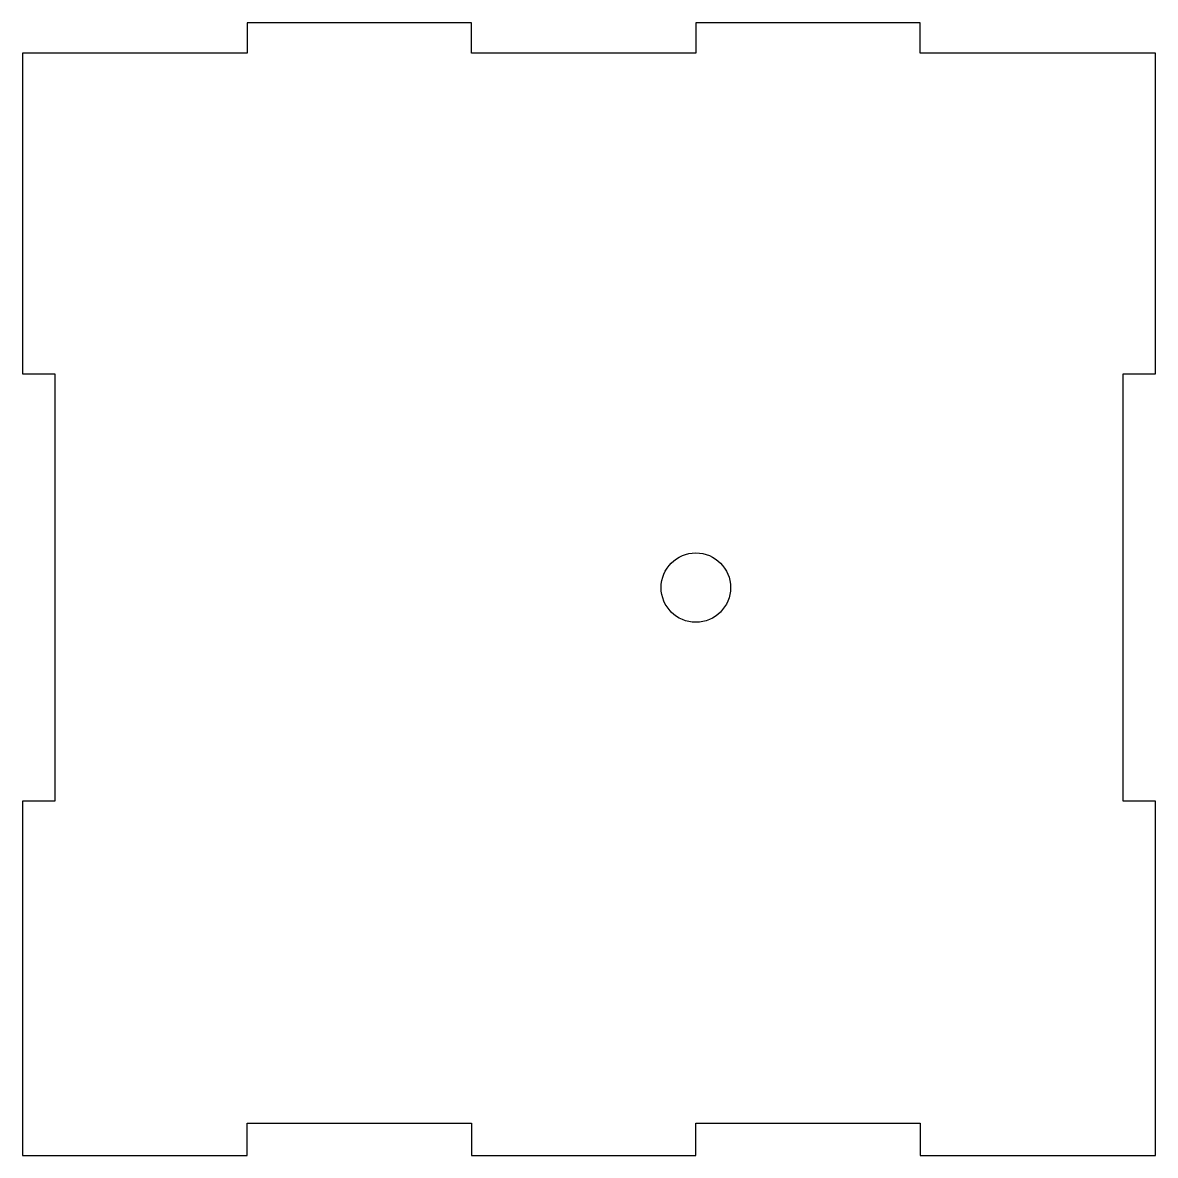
# Model space of a CAD drawing. Header units: millimetres. Extents: x -106 to 106, y -106 to 106.
import ezdxf

# ---------------------------------------------------------------- set-up
doc = ezdxf.new("R2010")
doc.units = ezdxf.units.MM
doc.layers.get('0').update_dxf_attribs({"linetype": 'CONTINUOUS'})

msp = doc.modelspace()

# ---------------------------------------------------------------- linework, layer by layer
msp.add_lwpolyline([(106, 100), (62, 100), (62, 105.73), (20, 105.73), (20, 100), (-22, 100), (-22, 105.73), (-64, 105.73), (-64, 100), (-106, 100), (-106, 40), (-100, 40), (-100, -40), (-106, -40), (-106, -106.27), (-64, -106.27), (-64, -100.27), (-22, -100.27), (-22, -106.27), (20, -106.27), (20, -100.27), (62, -100.27), (62, -106.27), (106, -106.27), (106, -40), (100, -40), (100, 40), (106, 40)], close=True)
msp.add_circle((20, 0), 6.5)

doc.saveas('drawing.dxf')
